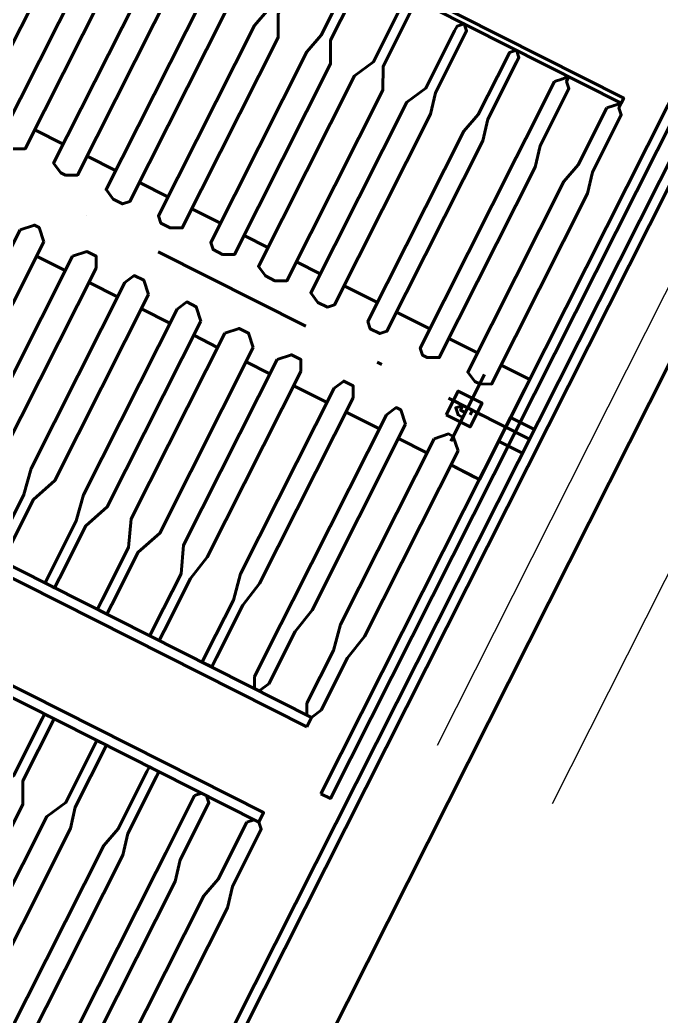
# Model space of a CAD drawing. Header units: metres. Extents: x 0 to 547597, y 0 to 1844684.
# Drawn here: x 543453.975 to 543454.472, y 1844572.65 to 1844573.422 of the extents above; entities that cross this region are included whole.
import ezdxf

# ---------------------------------------------------------------- set-up
doc = ezdxf.new("R2010")
doc.units = ezdxf.units.M
doc.linetypes.add('DASHED', pattern=[0.75, 0.5, -0.25])
doc.layers.add('5_Thep', color=4, linetype='Continuous')
doc.layers.add('GIAI DOAN 2', color=8, linetype='DASHED')
doc.layers.add('giai đoạn này', color=10, linetype='Continuous', lineweight=60)

# ---------------------------------------------------------------- blocks, each defined once
blk = doc.blocks.new('MBA220-MB')
at = {"color": 1}
for points in [[(-1008.44, 2959.19), (309.97, 2959.19)], [(-1029.1, 2897.2), (330.64, 2897.2)], [(-1029.1, 2888.93), (330.64, 2888.93)], [(-338.9, 2868.27), (-338.9, 2888.93), (-359.57, 2888.93), (-359.57, 2868.27), (-338.9, 2868.27)], [(-351.3, 2888.93), (-351.3, 2818.67)], [(-33.06, 2868.27), (-33.06, 2876.53), (-665.4, 2876.53), (-665.4, 2868.27), (-33.06, 2868.27)], [(-392.63, 2843.47), (-392.63, 2868.27), (-305.84, 2868.27)], [(-392.63, 2843.47), (-392.63, 2868.27), (-305.84, 2868.27)], [(-392.63, 2843.47), (-392.63, 2864.13)], [(-392.63, 2843.47), (-392.63, 2864.13)], [(-305.84, 2843.47), (-305.84, 2868.27)], [(-305.84, 2843.47), (-305.84, 2868.27)], [(-305.84, 2843.47), (-305.84, 2864.13)], [(-305.84, 2843.47), (-305.84, 2864.13)], [(-607.54, 2826.94), (-557.95, 2826.94), (-541.42, 2822.8), (-376.1, 2822.8), (-371.97, 2831.07), (-371.97, 2835.2), (-376.1, 2843.47), (-541.42, 2843.47), (-557.95, 2839.34), (-607.54, 2839.34), (-611.68, 2835.2), (-615.81, 2835.2), (-611.68, 2831.07), (-607.54, 2826.94)], [(-338.9, 2822.8), (-338.9, 2843.47), (-359.57, 2843.47), (-359.57, 2822.8), (-338.9, 2822.8)], [(-338.9, 2822.8), (-338.9, 2843.47), (-359.57, 2843.47), (-359.57, 2822.8), (-338.9, 2822.8)], [(-351.3, 2822.8), (-351.3, 2847.6)], [(-351.3, 2822.8), (-351.3, 2847.6)], [(-318.24, 2843.47), (-326.5, 2835.2), (-326.5, 2831.07), (-318.24, 2822.8)], [(-318.24, 2843.47), (-157.05, 2843.47), (-136.39, 2839.34), (-90.92, 2839.34)], [(12.4, 2826.94), (61.99, 2826.94), (78.53, 2822.8), (243.84, 2822.8), (243.84, 2831.07), (243.84, 2835.2), (243.84, 2843.47), (78.53, 2843.47), (61.99, 2839.34), (12.4, 2839.34), (8.27, 2835.2), (8.27, 2831.07), (12.4, 2826.94)], [(-619.94, 1620.12), (-619.94, 2835.2), (-615.81, 2835.2)], [(-619.94, 1620.12), (-619.94, 2835.2), (-615.81, 2835.2)], [(-615.81, 1620.12), (-615.81, 2835.2)], [(-615.81, 1620.12), (-615.81, 2835.2)], [(-322.37, 2835.2), (-380.23, 2835.2)], [(-322.37, 2835.2), (-380.23, 2835.2)], [(-334.77, 2835.2), (-363.7, 2835.2)], [(-334.77, 2835.2), (-363.7, 2835.2)], [(-347.17, 2839.34), (-351.3, 2839.34), (-351.3, 2835.2), (-351.3, 2831.07), (-347.17, 2826.94), (-343.03, 2831.07), (-343.03, 2835.2)], [(-347.17, 2839.34), (-351.3, 2839.34), (-351.3, 2835.2), (-351.3, 2831.07), (-347.17, 2826.94), (-343.03, 2831.07), (-343.03, 2835.2)], [(-347.17, 2835.2), (-347.17, 2835.2), (-351.3, 2835.2), (-351.3, 2831.07), (-347.17, 2831.07), (-347.17, 2835.2)], [(-347.17, 2835.2), (-347.17, 2835.2), (-351.3, 2835.2), (-351.3, 2831.07), (-347.17, 2831.07), (-347.17, 2835.2)], [(-90.92, 2826.94), (-82.66, 2831.07), (-82.66, 2835.2), (-90.92, 2839.34)], [(-74.39, 2835.2), (-82.66, 2835.2), (-82.66, 2240.06)], [(-74.39, 2835.2), (-82.66, 2835.2), (-82.66, 2240.06)], [(-74.39, 2252.46), (-74.39, 2835.2)], [(-74.39, 2252.46), (-74.39, 2835.2)], [(0, 2310.32), (0, 2835.2), (8.27, 2835.2)], [(0, 2310.32), (0, 2835.2), (8.27, 2835.2)], [(8.27, 2314.45), (8.27, 2835.2)], [(8.27, 2314.45), (8.27, 2835.2)], [(-90.92, 2826.94), (-136.39, 2826.94), (-157.05, 2822.8), (-318.24, 2822.8)], [(-392.63, 2798.01), (-392.63, 2822.8)], [(-392.63, 2798.01), (-392.63, 2822.8)], [(-305.84, 2798.01), (-305.84, 2822.8)], [(-305.84, 2798.01), (-305.84, 2822.8)], [(-607.54, 2781.47), (-557.95, 2781.47), (-541.42, 2781.47), (-376.1, 2781.47), (-371.97, 2785.61), (-371.97, 2789.74), (-376.1, 2798.01), (-541.42, 2798.01), (-557.95, 2793.87), (-607.54, 2793.87), (-611.68, 2789.74), (-615.81, 2789.74), (-611.68, 2785.61), (-607.54, 2781.47)], [(-607.54, 2781.47), (-557.95, 2781.47), (-541.42, 2781.47), (-376.1, 2781.47), (-371.97, 2785.61), (-371.97, 2789.74), (-376.1, 2798.01), (-541.42, 2798.01), (-557.95, 2793.87), (-607.54, 2793.87), (-611.68, 2789.74), (-615.81, 2789.74), (-611.68, 2785.61), (-607.54, 2781.47)], [(-318.24, 2798.01), (-326.5, 2789.74), (-326.5, 2785.61), (-318.24, 2781.47)], [(-318.24, 2798.01), (-326.5, 2789.74), (-326.5, 2785.61), (-318.24, 2781.47)], [(-318.24, 2798.01), (-157.05, 2798.01), (-136.39, 2793.87), (-90.92, 2793.87)], [(-318.24, 2798.01), (-157.05, 2798.01), (-136.39, 2793.87), (-90.92, 2793.87)], [(12.4, 2781.47), (61.99, 2781.47), (78.53, 2781.47), (243.84, 2781.47), (243.84, 2785.61), (243.84, 2789.74), (243.84, 2798.01), (78.53, 2798.01), (61.99, 2793.87), (12.4, 2793.87), (8.27, 2789.74), (8.27, 2785.61), (12.4, 2781.47)], [(12.4, 2781.47), (61.99, 2781.47), (78.53, 2781.47), (243.84, 2781.47), (243.84, 2785.61), (243.84, 2789.74), (243.84, 2798.01), (78.53, 2798.01), (61.99, 2793.87), (12.4, 2793.87), (8.27, 2789.74), (8.27, 2785.61), (12.4, 2781.47)], [(-90.92, 2781.47), (-82.66, 2785.61), (-82.66, 2789.74), (-90.92, 2793.87)], [(-90.92, 2781.47), (-82.66, 2785.61), (-82.66, 2789.74), (-90.92, 2793.87)], [(-392.63, 2752.54), (-392.63, 2781.47)], [(-392.63, 2752.54), (-392.63, 2781.47)], [(-90.92, 2781.47), (-136.39, 2781.47), (-157.05, 2781.47), (-318.24, 2781.47)], [(-90.92, 2781.47), (-136.39, 2781.47), (-157.05, 2781.47), (-318.24, 2781.47)], [(-305.84, 2752.54), (-305.84, 2781.47)], [(-305.84, 2752.54), (-305.84, 2781.47)], [(-351.3, 2756.68), (-351.3, 2760.81)], [(-607.54, 2740.14), (-557.95, 2740.14), (-541.42, 2736.01), (-376.1, 2736.01), (-371.97, 2740.14), (-371.97, 2748.41), (-376.1, 2752.54), (-541.42, 2752.54), (-557.95, 2748.41), (-607.54, 2748.41), (-611.68, 2748.41), (-615.81, 2744.28), (-611.68, 2740.14), (-607.54, 2740.14)], [(-607.54, 2740.14), (-557.95, 2740.14), (-541.42, 2736.01), (-376.1, 2736.01), (-371.97, 2740.14), (-371.97, 2748.41), (-376.1, 2752.54), (-541.42, 2752.54), (-557.95, 2748.41), (-607.54, 2748.41), (-611.68, 2748.41), (-615.81, 2744.28), (-611.68, 2740.14), (-607.54, 2740.14)], [(-318.24, 2752.54), (-326.5, 2748.41), (-326.5, 2740.14), (-318.24, 2736.01)], [(-318.24, 2752.54), (-326.5, 2748.41), (-326.5, 2740.14), (-318.24, 2736.01)], [(-318.24, 2752.54), (-157.05, 2752.54), (-136.39, 2748.41), (-90.92, 2748.41)], [(-318.24, 2752.54), (-157.05, 2752.54), (-136.39, 2748.41), (-90.92, 2748.41)], [(-90.92, 2740.14), (-82.66, 2740.14), (-82.66, 2748.41), (-90.92, 2748.41)], [(-90.92, 2740.14), (-82.66, 2740.14), (-82.66, 2748.41), (-90.92, 2748.41)], [(12.4, 2740.14), (61.99, 2740.14), (78.53, 2736.01), (243.84, 2736.01), (243.84, 2740.14), (243.84, 2748.41), (243.84, 2752.54), (78.53, 2752.54), (61.99, 2748.41), (12.4, 2748.41), (8.27, 2748.41), (8.27, 2740.14), (12.4, 2740.14)], [(12.4, 2740.14), (61.99, 2740.14), (78.53, 2736.01), (243.84, 2736.01), (243.84, 2740.14), (243.84, 2748.41), (243.84, 2752.54), (78.53, 2752.54), (61.99, 2748.41), (12.4, 2748.41), (8.27, 2748.41), (8.27, 2740.14), (12.4, 2740.14)], [(-392.63, 2707.08), (-392.63, 2736.01)], [(-392.63, 2707.08), (-392.63, 2736.01)], [(-90.92, 2740.14), (-136.39, 2740.14), (-157.05, 2736.01), (-318.24, 2736.01)], [(-90.92, 2740.14), (-136.39, 2740.14), (-157.05, 2736.01), (-318.24, 2736.01)], [(-305.84, 2707.08), (-305.84, 2736.01)], [(-305.84, 2707.08), (-305.84, 2736.01)], [(-607.54, 2694.68), (-557.95, 2694.68), (-541.42, 2686.42), (-376.1, 2686.42), (-371.97, 2694.68), (-371.97, 2702.95), (-376.1, 2707.08), (-541.42, 2707.08), (-557.95, 2702.95), (-611.68, 2702.95), (-615.81, 2698.82), (-611.68, 2694.68), (-607.54, 2694.68)], [(-607.54, 2694.68), (-557.95, 2694.68), (-541.42, 2686.42), (-376.1, 2686.42), (-371.97, 2694.68), (-371.97, 2702.95), (-376.1, 2707.08), (-541.42, 2707.08), (-557.95, 2702.95), (-611.68, 2702.95), (-615.81, 2698.82), (-611.68, 2694.68), (-607.54, 2694.68)], [(-318.24, 2707.08), (-326.5, 2702.95), (-326.5, 2694.68), (-318.24, 2686.42)], [(-318.24, 2707.08), (-326.5, 2702.95), (-326.5, 2694.68), (-318.24, 2686.42)], [(-318.24, 2707.08), (-157.05, 2707.08), (-136.39, 2702.95), (-90.92, 2702.95)], [(-318.24, 2707.08), (-157.05, 2707.08), (-136.39, 2702.95), (-90.92, 2702.95)], [(-90.92, 2694.68), (-82.66, 2694.68), (-82.66, 2702.95), (-90.92, 2702.95)], [(-90.92, 2694.68), (-82.66, 2694.68), (-82.66, 2702.95), (-90.92, 2702.95)], [(12.4, 2694.68), (61.99, 2694.68), (78.53, 2686.42), (243.84, 2686.42), (243.84, 2694.68), (243.84, 2702.95), (243.84, 2707.08), (78.53, 2707.08), (61.99, 2702.95), (8.27, 2702.95), (8.27, 2694.68), (12.4, 2694.68)], [(12.4, 2694.68), (61.99, 2694.68), (78.53, 2686.42), (243.84, 2686.42), (243.84, 2694.68), (243.84, 2702.95), (243.84, 2707.08), (78.53, 2707.08), (61.99, 2702.95), (8.27, 2702.95), (8.27, 2694.68), (12.4, 2694.68)], [(-351.3, 2694.68), (-351.3, 2566.56)], [(-90.92, 2694.68), (-136.39, 2694.68), (-157.05, 2686.42), (-318.24, 2686.42)], [(-90.92, 2694.68), (-136.39, 2694.68), (-157.05, 2686.42), (-318.24, 2686.42)], [(-392.63, 2665.75), (-392.63, 2686.42)], [(-392.63, 2665.75), (-392.63, 2686.42)], [(-305.84, 2665.75), (-305.84, 2686.42)], [(-305.84, 2665.75), (-305.84, 2686.42)], [(-607.54, 2649.22), (-557.95, 2649.22), (-541.42, 2640.95), (-376.1, 2640.95), (-371.97, 2649.22), (-371.97, 2657.49), (-376.1, 2665.75), (-541.42, 2665.75), (-557.95, 2657.49), (-611.68, 2657.49), (-615.81, 2653.35), (-611.68, 2649.22), (-607.54, 2649.22)], [(-607.54, 2649.22), (-557.95, 2649.22), (-541.42, 2640.95), (-376.1, 2640.95), (-371.97, 2649.22), (-371.97, 2657.49), (-376.1, 2665.75), (-541.42, 2665.75), (-557.95, 2657.49), (-611.68, 2657.49), (-615.81, 2653.35), (-611.68, 2649.22), (-607.54, 2649.22)], [(-318.24, 2665.75), (-326.5, 2657.49), (-326.5, 2649.22), (-318.24, 2640.95)], [(-318.24, 2665.75), (-326.5, 2657.49), (-326.5, 2649.22), (-318.24, 2640.95)], [(-318.24, 2665.75), (-157.05, 2665.75), (-136.39, 2657.49), (-90.92, 2657.49)], [(-318.24, 2665.75), (-157.05, 2665.75), (-136.39, 2657.49), (-90.92, 2657.49)], [(12.4, 2649.22), (61.99, 2649.22), (78.53, 2640.95), (243.84, 2640.95), (243.84, 2649.22), (243.84, 2657.49), (243.84, 2665.75), (78.53, 2665.75), (61.99, 2657.49), (8.27, 2657.49), (8.27, 2649.22), (12.4, 2649.22)], [(12.4, 2649.22), (61.99, 2649.22), (78.53, 2640.95), (243.84, 2640.95), (243.84, 2649.22), (243.84, 2657.49), (243.84, 2665.75), (78.53, 2665.75), (61.99, 2657.49), (8.27, 2657.49), (8.27, 2649.22), (12.4, 2649.22)], [(-90.92, 2649.22), (-82.66, 2649.22), (-82.66, 2657.49), (-90.92, 2657.49)], [(-90.92, 2649.22), (-82.66, 2649.22), (-82.66, 2657.49), (-90.92, 2657.49)], [(-90.92, 2649.22), (-136.39, 2649.22), (-157.05, 2640.95), (-318.24, 2640.95)], [(-90.92, 2649.22), (-136.39, 2649.22), (-157.05, 2640.95), (-318.24, 2640.95)], [(-392.63, 2620.29), (-392.63, 2640.95)], [(-392.63, 2620.29), (-392.63, 2640.95)], [(-305.84, 2620.29), (-305.84, 2640.95)], [(-305.84, 2620.29), (-305.84, 2640.95)], [(-607.54, 2603.76), (-557.95, 2603.76), (-541.42, 2599.62), (-376.1, 2599.62), (-371.97, 2603.76), (-371.97, 2612.02), (-376.1, 2620.29), (-541.42, 2620.29), (-557.95, 2612.02), (-611.68, 2612.02), (-615.81, 2612.02), (-611.68, 2603.76), (-607.54, 2603.76)], [(-607.54, 2603.76), (-557.95, 2603.76), (-541.42, 2599.62), (-376.1, 2599.62), (-371.97, 2603.76), (-371.97, 2612.02), (-376.1, 2620.29), (-541.42, 2620.29), (-557.95, 2612.02), (-611.68, 2612.02), (-615.81, 2612.02), (-611.68, 2603.76), (-607.54, 2603.76)], [(-318.24, 2620.29), (-326.5, 2612.02), (-326.5, 2603.76), (-318.24, 2599.62)], [(-318.24, 2620.29), (-326.5, 2612.02), (-326.5, 2603.76), (-318.24, 2599.62)], [(-318.24, 2620.29), (-157.05, 2620.29), (-136.39, 2612.02), (-90.92, 2612.02)], [(-318.24, 2620.29), (-157.05, 2620.29), (-136.39, 2612.02), (-90.92, 2612.02)], [(-90.92, 2603.76), (-82.66, 2603.76), (-82.66, 2612.02), (-90.92, 2612.02)], [(-90.92, 2603.76), (-82.66, 2603.76), (-82.66, 2612.02), (-90.92, 2612.02)], [(-90.92, 2603.76), (-136.39, 2603.76), (-157.05, 2599.62), (-318.24, 2599.62)], [(-90.92, 2603.76), (-136.39, 2603.76), (-157.05, 2599.62), (-318.24, 2599.62)], [(-392.63, 2574.83), (-392.63, 2599.62)], [(-392.63, 2574.83), (-392.63, 2599.62)], [(-305.84, 2574.83), (-305.84, 2599.62)], [(-305.84, 2574.83), (-305.84, 2599.62)], [(-607.54, 2558.29), (-557.95, 2558.29), (-541.42, 2554.16), (-376.1, 2554.16), (-371.97, 2558.29), (-371.97, 2566.56), (-376.1, 2574.83), (-541.42, 2574.83), (-557.95, 2566.56), (-611.68, 2566.56), (-615.81, 2562.43), (-611.68, 2558.29), (-607.54, 2558.29)], [(-607.54, 2558.29), (-557.95, 2558.29), (-541.42, 2554.16), (-376.1, 2554.16), (-371.97, 2558.29), (-371.97, 2566.56), (-376.1, 2574.83), (-541.42, 2574.83), (-557.95, 2566.56), (-611.68, 2566.56), (-615.81, 2562.43), (-611.68, 2558.29), (-607.54, 2558.29)], [(-318.24, 2574.83), (-326.5, 2566.56), (-326.5, 2558.29), (-318.24, 2554.16)], [(-318.24, 2574.83), (-326.5, 2566.56), (-326.5, 2558.29), (-318.24, 2554.16)], [(-318.24, 2574.83), (-157.05, 2574.83), (-136.39, 2566.56), (-90.92, 2566.56)], [(-318.24, 2574.83), (-157.05, 2574.83), (-136.39, 2566.56), (-90.92, 2566.56)], [(-90.92, 2558.29), (-136.39, 2558.29), (-157.05, 2554.16), (-318.24, 2554.16)], [(-90.92, 2558.29), (-136.39, 2558.29), (-157.05, 2554.16), (-318.24, 2554.16)], [(-392.63, 2529.36), (-392.63, 2554.16)], [(-392.63, 2529.36), (-392.63, 2554.16)], [(-305.84, 2529.36), (-305.84, 2554.16)], [(-305.84, 2529.36), (-305.84, 2554.16)], [(-607.54, 2516.97), (-557.95, 2516.97), (-541.42, 2508.7), (-376.1, 2508.7), (-371.97, 2516.97), (-371.97, 2525.23), (-376.1, 2529.36), (-541.42, 2529.36), (-557.95, 2525.23), (-607.54, 2525.23), (-611.68, 2521.1), (-615.81, 2516.97), (-611.68, 2516.97), (-607.54, 2516.97)], [(-607.54, 2516.97), (-557.95, 2516.97), (-541.42, 2508.7), (-376.1, 2508.7), (-371.97, 2516.97), (-371.97, 2525.23), (-376.1, 2529.36), (-541.42, 2529.36), (-557.95, 2525.23), (-607.54, 2525.23), (-611.68, 2521.1), (-615.81, 2516.97), (-611.68, 2516.97), (-607.54, 2516.97)], [(-318.24, 2529.36), (-326.5, 2525.23), (-326.5, 2516.97), (-318.24, 2508.7)], [(-318.24, 2529.36), (-326.5, 2525.23), (-326.5, 2516.97), (-318.24, 2508.7)], [(-318.24, 2529.36), (-157.05, 2529.36), (-136.39, 2525.23), (-90.92, 2525.23)], [(-318.24, 2529.36), (-157.05, 2529.36), (-136.39, 2525.23), (-90.92, 2525.23)], [(-90.92, 2516.97), (-136.39, 2516.97), (-157.05, 2508.7), (-318.24, 2508.7)], [(-90.92, 2516.97), (-136.39, 2516.97), (-157.05, 2508.7), (-318.24, 2508.7)], [(-392.63, 2483.9), (-392.63, 2508.7)], [(-392.63, 2483.9), (-392.63, 2508.7)], [(-351.3, 2504.57), (-351.3, 2504.57)], [(-305.84, 2483.9), (-305.84, 2508.7)], [(-305.84, 2483.9), (-305.84, 2508.7)], [(-607.54, 2467.37), (-557.95, 2467.37), (-541.42, 2463.24), (-376.1, 2463.24), (-371.97, 2471.5), (-371.97, 2475.64), (-376.1, 2483.9), (-541.42, 2483.9), (-557.95, 2479.77), (-607.54, 2479.77), (-611.68, 2475.64), (-615.81, 2471.5), (-611.68, 2471.5), (-607.54, 2467.37)], [(-607.54, 2467.37), (-557.95, 2467.37), (-541.42, 2463.24), (-376.1, 2463.24), (-371.97, 2471.5), (-371.97, 2475.64), (-376.1, 2483.9), (-541.42, 2483.9), (-557.95, 2479.77), (-607.54, 2479.77), (-611.68, 2475.64), (-615.81, 2471.5), (-611.68, 2471.5), (-607.54, 2467.37)], [(-318.24, 2483.9), (-326.5, 2475.64), (-326.5, 2471.5), (-318.24, 2463.24)], [(-318.24, 2483.9), (-326.5, 2475.64), (-326.5, 2471.5), (-318.24, 2463.24)], [(-318.24, 2483.9), (-157.05, 2483.9), (-136.39, 2479.77), (-90.92, 2479.77)], [(-318.24, 2483.9), (-157.05, 2483.9), (-136.39, 2479.77), (-90.92, 2479.77)], [(-392.63, 2438.44), (-392.63, 2463.24)], [(-392.63, 2438.44), (-392.63, 2463.24)], [(-90.92, 2467.37), (-136.39, 2467.37), (-157.05, 2463.24), (-318.24, 2463.24)], [(-90.92, 2467.37), (-136.39, 2467.37), (-157.05, 2463.24), (-318.24, 2463.24)], [(-607.54, 2421.91), (-557.95, 2421.91), (-541.42, 2417.77), (-376.1, 2417.77), (-371.97, 2426.04), (-371.97, 2430.17), (-376.1, 2438.44), (-541.42, 2438.44), (-557.95, 2434.31), (-607.54, 2434.31), (-611.68, 2430.17), (-615.81, 2430.17), (-611.68, 2426.04), (-607.54, 2421.91)], [(-607.54, 2421.91), (-557.95, 2421.91), (-541.42, 2417.77), (-376.1, 2417.77), (-371.97, 2426.04), (-371.97, 2430.17), (-376.1, 2438.44), (-541.42, 2438.44), (-557.95, 2434.31), (-607.54, 2434.31), (-611.68, 2430.17), (-615.81, 2430.17), (-611.68, 2426.04), (-607.54, 2421.91)], [(-607.54, 2376.45), (-557.95, 2376.45), (-541.42, 2376.45), (-376.1, 2376.45), (-371.97, 2380.58), (-371.97, 2388.84), (-376.1, 2392.98), (-541.42, 2392.98), (-557.95, 2388.84), (-607.54, 2388.84), (-611.68, 2388.84), (-615.81, 2384.71), (-611.68, 2380.58), (-607.54, 2376.45)], [(-607.54, 2376.45), (-557.95, 2376.45), (-541.42, 2376.45), (-376.1, 2376.45), (-371.97, 2380.58), (-371.97, 2388.84), (-376.1, 2392.98), (-541.42, 2392.98), (-557.95, 2388.84), (-607.54, 2388.84), (-611.68, 2388.84), (-615.81, 2384.71), (-611.68, 2380.58), (-607.54, 2376.45)]]:
    blk.add_lwpolyline(points, dxfattribs=at)
blk = doc.blocks.new('mb moiTQK')
at = {"layer": 'GIAI DOAN 2'}
for p, q in [((-88.15887, -79.47817), (-89.11602, -79.47817)), ((-88.15887, -79.57817), (-89.11602, -79.57817))]:
    blk.add_line(p, q, dxfattribs=at)
at = {"layer": 'giai đoạn này', "color": 1, "linetype": 'ByBlock', "ltscale": 5, "xscale": 0.001, "yscale": 0.001, "zscale": 0.001}
blk.add_blockref('MBA220-MB', (-88.05166, -82.51016), dxfattribs=at)
blk = doc.blocks.new('ACAD-DinhViTuyenDz220kV')
blk.add_circle((543470.18793, 1844560.06958), 117.55145)
at = {"layer": '5_Thep', "rotation": 243.2403583287449}
blk.add_blockref('mb moiTQK', (543485.661, 1844458.313), dxfattribs=at)

msp = doc.modelspace()

# ---------------------------------------------------------------- block references
msp.add_blockref('ACAD-DinhViTuyenDz220kV', (0, 0))

doc.saveas('drawing.dxf')
